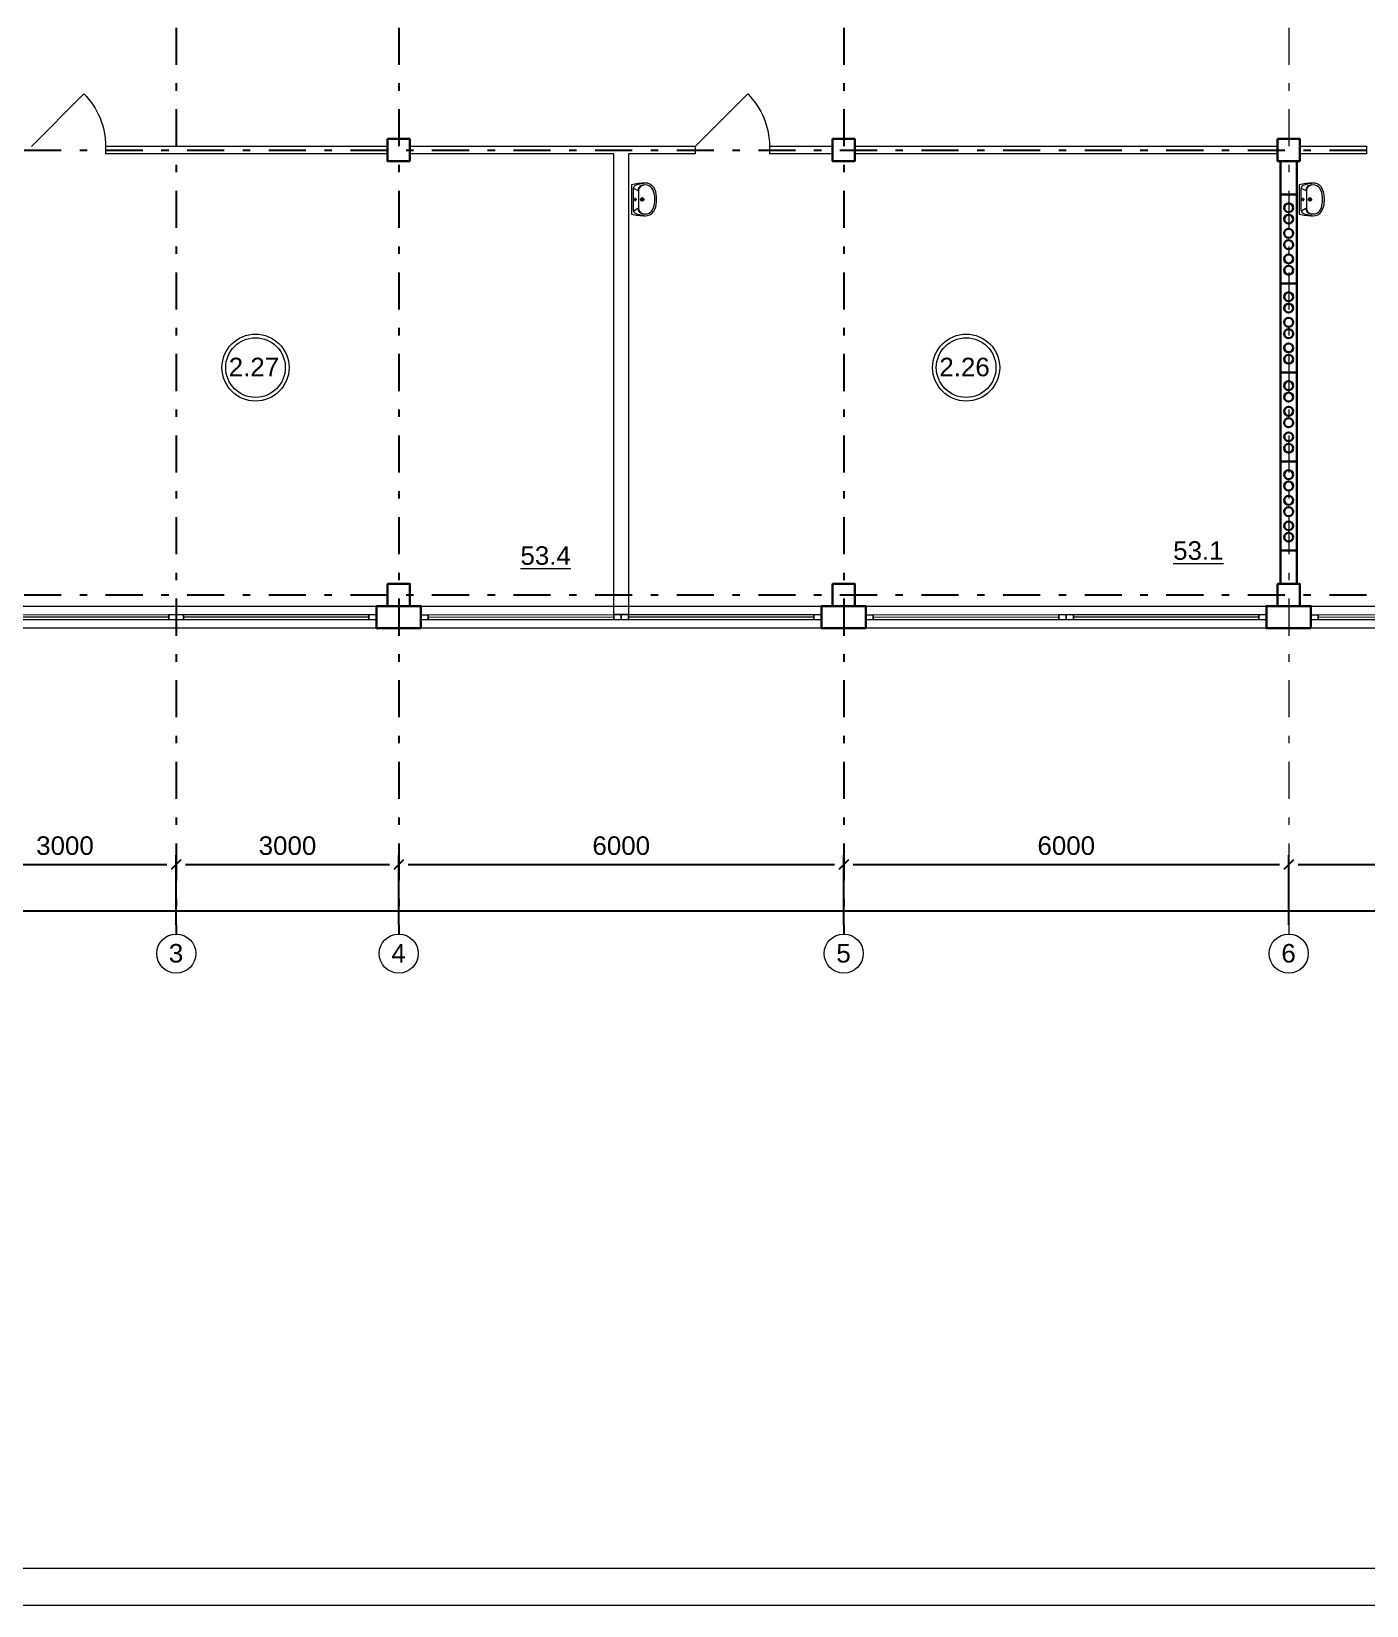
# Model space of a CAD drawing. Header units: metres. Extents: x -306 to 273, y -329 to 512.
# Drawn here: x 102.03 to 120.03, y 289.38 to 310.61 of the extents above; entities that cross this region are included whole.
import ezdxf
from ezdxf.enums import TextEntityAlignment as Align

# ---------------------------------------------------------------- set-up
doc = ezdxf.new("R2010")
doc.units = ezdxf.units.M
doc.header["$MEASUREMENT"] = 0
doc.linetypes.add('( Dashdot )', pattern=[1.001, 0.5, -0.25, 0.001, -0.25])
doc.layers.get('DEFPOINTS').update_dxf_attribs({"lineweight": 0})
doc.layers.add('Level 50', color=7, linetype='Continuous', lineweight=0)
doc.styles.add('Standard_0', font='arial.ttf')
doc.styles.add('Style-Arial', font='arial.ttf')
doc.dimstyles.get("Standard").update_dxf_attribs({"dimtxt": 0.00018, "dimasz": 0.00018, "dimexe": 0.0002, "dimexo": 0.0625, "dimgap": 9e-05, "dimtad": 0, "dimtih": 1, "dimtoh": 1, "dimdec": 4, "dimlfac": 1000, "dimzin": 0, "dimdsep": 46, "dimtxsty": 'Standard_0', "dimcen": 9e-05, "dimadec": 0, "dimazin": 0, "dimtfac": 1, "dimtdec": 4, "dimtofl": 0, "dimtmove": 0, "dimatfit": 0, "dimfxl": 0.01, "dimfxlon": 1, "dimtolj": 1, "dimtzin": 0, "dimarcsym": 0})

# ---------------------------------------------------------------- blocks, each defined once
blk = doc.blocks.new('*U1656')
at = {"color": 7, "linetype": 'Continuous', "lineweight": 0}
blk.add_line((1.25, 0), (-1.25, 0), dxfattribs=at)
at = {"color": 7, "linetype": 'Continuous', "lineweight": 13, "flags": 128}
for points in [[(-1.35, 0.035), (-1.25, 0.035), (-1.25, -0.035), (-1.35, -0.035), (-1.35, 0.035)], [(1.25, 0.035), (1.35, 0.035), (1.35, -0.035), (1.25, -0.035), (1.25, 0.035)]]:
    blk.add_lwpolyline(points, close=True, dxfattribs=at)
at = {"color": 7, "linetype": 'Continuous', "lineweight": 0, "flags": 128}
blk.add_lwpolyline([(-1.25, 0.035), (1.25, 0.035), (1.25, -0.035), (-1.25, -0.035), (-1.25, 0.035)], close=True, dxfattribs=at)
blk = doc.blocks.new('*U1657')
at = {"color": 7, "linetype": 'Continuous', "lineweight": 0}
blk.add_line((1.25, 0.001), (-1.25, -0.001), dxfattribs=at)
at = {"color": 7, "linetype": 'Continuous', "lineweight": 13, "flags": 128}
for points in [[(-1.35, 0.034), (-1.25, 0.034), (-1.25, -0.036), (-1.35, -0.036), (-1.35, 0.034)], [(1.25, 0.036), (1.35, 0.036), (1.35, -0.034), (1.25, -0.034), (1.25, 0.036)]]:
    blk.add_lwpolyline(points, close=True, dxfattribs=at)
at = {"color": 7, "linetype": 'Continuous', "lineweight": 0, "flags": 128}
blk.add_lwpolyline([(-1.25, 0.034), (1.25, 0.036), (1.25, -0.034), (-1.25, -0.036), (-1.25, 0.034)], close=True, dxfattribs=at)
blk = doc.blocks.new('*U1655')
at = {"color": 7, "linetype": 'Continuous', "lineweight": 30, "flags": 128}
blk.add_lwpolyline([(-0.11, -0.6), (-0.11, 0.6), (0.11, 0.6), (0.11, -0.6), (-0.11, -0.6)], close=True, dxfattribs=at)
at = {"color": 7, "linetype": 'Continuous', "lineweight": 30}
for centre in [(0, 0.421), (0, 0.268), (0, 0.077), (0, -0.077), (0, -0.268), (0, -0.421)]:
    blk.add_circle(centre, 0.06, dxfattribs=at)
blk = doc.blocks.new('*U1662')
at = {"color": 7, "linetype": 'Continuous', "lineweight": 0, "flags": 128}
blk.add_lwpolyline([(42.05, 29.7), (42.05, -29.7), (-42.05, -29.7), (-42.05, 29.7), (42.05, 29.7)], close=True, dxfattribs=at)
at = {"layer": 'Level 50', "color": 7, "linetype": 'Continuous', "lineweight": 13}
blk.add_line((41.55, -29.2), (-41.25, -29.2), dxfattribs=at)
blk = doc.blocks.new('_Oblique-1')
at = {"color": 0, "linetype": 'ByBlock', "lineweight": -2}
blk.add_line((0.5, 0.5), (-0.5, -0.5), dxfattribs=at)
blk = doc.blocks.new('*D2567')
at = {"color": 0, "linetype": 'Continuous', "lineweight": -2, "transparency": 16777216}
for p, q in [((94.98, 298.561), (94.98, 298.872)), ((95.105, 298.747), (160.855, 298.747)), ((160.98, 298.561), (160.98, 298.872))]:
    blk.add_line(p, q, dxfattribs=at)
at = {"layer": 'DEFPOINTS', "color": 0, "linetype": 'Continuous', "lineweight": 0, "transparency": 16777216}
for p in [(160.98, 298.747), (94.98, 298.436), (160.98, 298.436)]:
    blk.add_point(p, dxfattribs=at)
at = {"color": 0, "linetype": 'Continuous', "lineweight": -2, "transparency": 16777216, "xscale": 0.125, "yscale": 0.125, "zscale": 0.125, "rotation": 180}
blk.add_blockref('_Oblique-1', (94.98, 298.747), dxfattribs=at)
at = {"color": 0, "linetype": 'Continuous', "lineweight": -2, "transparency": 16777216, "xscale": 0.125, "yscale": 0.125, "zscale": 0.125}
blk.add_blockref('_Oblique-1', (160.98, 298.747), dxfattribs=at)
at = {"color": 0, "linetype": 'Continuous', "lineweight": 0, "transparency": 16777216, "insert": (127.98, 299), "char_height": 0.25, "attachment_point": 5, "style": 'Style-Arial'}
blk.add_mtext('\\A1;66000', dxfattribs=at)
blk = doc.blocks.new('*U1732')
at = {"color": 7, "linetype": 'Continuous', "lineweight": 13}
for radius in [0.452, 0.402]:
    blk.add_circle((0, 0), radius, dxfattribs=at)
at = {"color": 7, "linetype": 'Continuous', "lineweight": 13, "style": 'Style-Arial'}
blk.add_text('2.26', height=0.25, dxfattribs=at).set_placement((-0.361, 0.133), align=Align.TOP_LEFT)
blk = doc.blocks.new('*U1733')
at = {"color": 7, "linetype": 'Continuous', "lineweight": 13}
for radius in [0.452, 0.402]:
    blk.add_circle((0, 0), radius, dxfattribs=at)
at = {"color": 7, "linetype": 'Continuous', "lineweight": 13, "style": 'Style-Arial'}
blk.add_text('2.27', height=0.25, dxfattribs=at).set_placement((-0.361, 0.133), align=Align.TOP_LEFT)
blk = doc.blocks.new('ум9')
at = {"color": 252, "lineweight": 13}
for p, q in [((0.317, 0), (-0.317, 0)), ((-0.237, -0.059), (-0.19, -0.143)), ((0.228, -0.039), (-0.228, -0.039)), ((0.185, -0.156), (-0.171, -0.156)), ((0.046, -0.234), (-0.046, -0.234)), ((0.035, -0.08), (-0.035, -0.08)), ((0, -0.115), (0, -0.045)), ((0, -0.189), (0, -0.28)), ((0.237, -0.059), (0.19, -0.143))]:
    blk.add_line(p, q, dxfattribs=at)
for centre, radius in [((0, -0.234), 0.0351), ((0, -0.08), 0.0221), ((0, -0.234), 0.0221)]:
    blk.add_circle(centre, radius, dxfattribs=at)
for centre, radius, start, end in [((1.163, -0.334), 1.518, 167.3206, 178.6525), ((-0.135, -0.304), 0.22, 178.312, 234.1043), ((-0.355, -0.298), 0.00065, 358.312, 358.6525), ((0.089, -0.267), 0.429, 154.5977, 180.3349), ((-0.317, -0.001), 0.00065, 90, 167.3206), ((-0.135, -0.303), 0.18, 141.0504, 245.2718), ((-0.228, -0.117), 0.078, 90, 154.5977), ((-0.135, -0.303), 0.193, 141.0504, 147.7493), ((-0.181, -0.302), 0.159, 98.7111, 129.9424), ((-0.181, -0.302), 0.146, 86.1548, 129.9424), ((0.181, -0.302), 0.146, 50.0576, 93.8452), ((0.181, -0.302), 0.159, 50.0576, 81.2889), ((0.135, -0.303), 0.18, 294.7282, 38.9496), ((0.228, -0.117), 0.078, 25.4023, 90), ((0.135, -0.304), 0.22, 305.8957, 1.688), ((0.135, -0.303), 0.193, 32.2507, 38.9496), ((-0.089, -0.267), 0.429, 359.6651, 25.4023), ((0.317, -0.001), 0.00065, 12.6794, 90), ((-1.163, -0.334), 1.518, 1.3475, 12.6794), ((0.355, -0.298), 0.00065, 181.3475, 181.688), ((-0.035, -0.093), 0.452, 239.6448, 267.5368), ((-0.035, -0.093), 0.413, 244.8898, 267.5368), ((0, 0.104), 0.65, 265.1692, 274.8308), ((0, 0.104), 0.611, 265.1692, 274.8308), ((0.035, -0.093), 0.413, 272.4632, 300.3552), ((0.035, -0.093), 0.452, 272.4632, 300.3552)]:
    blk.add_arc(centre, radius, start, end, dxfattribs=at)
blk = doc.blocks.new('*U1888')
at = {"color": 7, "lineweight": 13}
blk.add_line((-0.5, 0.354), (0.207, -0.354), dxfattribs=at)
at = {"color": 7, "lineweight": 0}
blk.add_arc((-0.5, 0.354), 1, 315, 360, dxfattribs=at)
blk = doc.blocks.new('*D2371')
at = {"color": 0, "linetype": 'Continuous', "lineweight": -2, "transparency": 16777216}
for p, q in [((100.98, 298.561), (100.98, 299.499)), ((101.105, 299.374), (103.855, 299.374)), ((103.98, 298.561), (103.98, 299.499))]:
    blk.add_line(p, q, dxfattribs=at)
at = {"layer": 'DEFPOINTS', "color": 0, "linetype": 'Continuous', "lineweight": 0, "transparency": 16777216}
for p in [(103.98, 299.374), (100.98, 298.436), (103.98, 298.436)]:
    blk.add_point(p, dxfattribs=at)
at = {"color": 0, "linetype": 'Continuous', "lineweight": -2, "transparency": 16777216, "xscale": 0.125, "yscale": 0.125, "zscale": 0.125, "rotation": 180}
blk.add_blockref('_Oblique-1', (100.98, 299.374), dxfattribs=at)
at = {"color": 0, "linetype": 'Continuous', "lineweight": -2, "transparency": 16777216, "xscale": 0.125, "yscale": 0.125, "zscale": 0.125}
blk.add_blockref('_Oblique-1', (103.98, 299.374), dxfattribs=at)
at = {"color": 0, "linetype": 'Continuous', "lineweight": 0, "transparency": 16777216, "insert": (102.48, 299.627), "char_height": 0.25, "attachment_point": 5, "style": 'Style-Arial'}
blk.add_mtext('\\A1;3000', dxfattribs=at)
blk = doc.blocks.new('*D2372')
at = {"color": 0, "linetype": 'Continuous', "lineweight": -2, "transparency": 16777216}
for p, q in [((103.98, 298.561), (103.98, 299.499)), ((104.105, 299.374), (106.855, 299.374)), ((106.98, 298.561), (106.98, 299.499))]:
    blk.add_line(p, q, dxfattribs=at)
at = {"layer": 'DEFPOINTS', "color": 0, "linetype": 'Continuous', "lineweight": 0, "transparency": 16777216}
for p in [(106.98, 299.374), (103.98, 298.436), (106.98, 298.436)]:
    blk.add_point(p, dxfattribs=at)
at = {"color": 0, "linetype": 'Continuous', "lineweight": -2, "transparency": 16777216, "xscale": 0.125, "yscale": 0.125, "zscale": 0.125, "rotation": 180}
blk.add_blockref('_Oblique-1', (103.98, 299.374), dxfattribs=at)
at = {"color": 0, "linetype": 'Continuous', "lineweight": -2, "transparency": 16777216, "xscale": 0.125, "yscale": 0.125, "zscale": 0.125}
blk.add_blockref('_Oblique-1', (106.98, 299.374), dxfattribs=at)
at = {"color": 0, "linetype": 'Continuous', "lineweight": 0, "transparency": 16777216, "insert": (105.48, 299.627), "char_height": 0.25, "attachment_point": 5, "style": 'Style-Arial'}
blk.add_mtext('\\A1;3000', dxfattribs=at)
blk = doc.blocks.new('*D2373')
at = {"color": 0, "linetype": 'Continuous', "lineweight": -2, "transparency": 16777216}
for p, q in [((106.98, 298.561), (106.98, 299.499)), ((107.105, 299.374), (112.855, 299.374)), ((112.98, 298.561), (112.98, 299.499))]:
    blk.add_line(p, q, dxfattribs=at)
at = {"layer": 'DEFPOINTS', "color": 0, "linetype": 'Continuous', "lineweight": 0, "transparency": 16777216}
for p in [(112.98, 299.374), (106.98, 298.436), (112.98, 298.436)]:
    blk.add_point(p, dxfattribs=at)
at = {"color": 0, "linetype": 'Continuous', "lineweight": -2, "transparency": 16777216, "xscale": 0.125, "yscale": 0.125, "zscale": 0.125, "rotation": 180}
blk.add_blockref('_Oblique-1', (106.98, 299.374), dxfattribs=at)
at = {"color": 0, "linetype": 'Continuous', "lineweight": -2, "transparency": 16777216, "xscale": 0.125, "yscale": 0.125, "zscale": 0.125}
blk.add_blockref('_Oblique-1', (112.98, 299.374), dxfattribs=at)
at = {"color": 0, "linetype": 'Continuous', "lineweight": 0, "transparency": 16777216, "insert": (109.98, 299.627), "char_height": 0.25, "attachment_point": 5, "style": 'Style-Arial'}
blk.add_mtext('\\A1;6000', dxfattribs=at)
blk = doc.blocks.new('*D2356')
at = {"color": 0, "linetype": 'Continuous', "lineweight": -2, "transparency": 16777216}
for p, q in [((112.98, 298.561), (112.98, 299.499)), ((113.105, 299.374), (118.855, 299.374)), ((118.98, 298.561), (118.98, 299.499))]:
    blk.add_line(p, q, dxfattribs=at)
at = {"layer": 'DEFPOINTS', "color": 0, "linetype": 'Continuous', "lineweight": 0, "transparency": 16777216}
for p in [(118.98, 299.374), (112.98, 298.436), (118.98, 298.436)]:
    blk.add_point(p, dxfattribs=at)
at = {"color": 0, "linetype": 'Continuous', "lineweight": -2, "transparency": 16777216, "xscale": 0.125, "yscale": 0.125, "zscale": 0.125, "rotation": 180}
blk.add_blockref('_Oblique-1', (112.98, 299.374), dxfattribs=at)
at = {"color": 0, "linetype": 'Continuous', "lineweight": -2, "transparency": 16777216, "xscale": 0.125, "yscale": 0.125, "zscale": 0.125}
blk.add_blockref('_Oblique-1', (118.98, 299.374), dxfattribs=at)
at = {"color": 0, "linetype": 'Continuous', "lineweight": 0, "transparency": 16777216, "insert": (115.98, 299.627), "char_height": 0.25, "attachment_point": 5, "style": 'Style-Arial'}
blk.add_mtext('\\A1;6000', dxfattribs=at)
blk = doc.blocks.new('*D2357')
at = {"color": 0, "linetype": 'Continuous', "lineweight": -2, "transparency": 16777216}
for p, q in [((118.98, 298.561), (118.98, 299.499)), ((119.105, 299.374), (124.855, 299.374)), ((124.98, 298.561), (124.98, 299.499))]:
    blk.add_line(p, q, dxfattribs=at)
at = {"layer": 'DEFPOINTS', "color": 0, "linetype": 'Continuous', "lineweight": 0, "transparency": 16777216}
for p in [(124.98, 299.374), (118.98, 298.436), (124.98, 298.436)]:
    blk.add_point(p, dxfattribs=at)
at = {"color": 0, "linetype": 'Continuous', "lineweight": -2, "transparency": 16777216, "xscale": 0.125, "yscale": 0.125, "zscale": 0.125, "rotation": 180}
blk.add_blockref('_Oblique-1', (118.98, 299.374), dxfattribs=at)
at = {"color": 0, "linetype": 'Continuous', "lineweight": -2, "transparency": 16777216, "xscale": 0.125, "yscale": 0.125, "zscale": 0.125}
blk.add_blockref('_Oblique-1', (124.98, 299.374), dxfattribs=at)
at = {"color": 0, "linetype": 'Continuous', "lineweight": 0, "transparency": 16777216, "insert": (121.98, 299.627), "char_height": 0.25, "attachment_point": 5, "style": 'Style-Arial'}
blk.add_mtext('\\A1;6000', dxfattribs=at)

msp = doc.modelspace()

# ---------------------------------------------------------------- linework, layer by layer
at = {"color": 1, "linetype": '( Dashdot )'}
for p, q in [((103.97987428, 346.95949373), (103.97987428, 298.43607877)), ((106.97987428, 346.95949373), (106.97987428, 298.43607877)), ((112.97987428, 346.95949373), (112.97987428, 298.43607877)), ((92.02828637, 309.00949373), (163.92828637, 309.00949373)), ((92.02828637, 303.00949373), (163.92828637, 303.00949373))]:
    msp.add_line(p, q, dxfattribs=at)
at = {"color": 1, "linetype": '( Dashdot )', "lineweight": 0}
msp.add_line((118.97987428, 346.95949373), (118.97987428, 298.43607877), dxfattribs=at)
at = {"color": 7, "linetype": 'Continuous', "lineweight": 13}
for p, q in [((103.02828637, 309.05949373), (103.02828637, 308.95949373)), ((110.97828637, 309.05949373), (110.97828637, 308.95949373)), ((111.97828637, 309.05949373), (111.97828637, 308.95949373)), ((120.02828637, 309.05949373), (120.02828637, 308.95949373))]:
    msp.add_line(p, q, dxfattribs=at)
at = {"color": 7, "linetype": 'Continuous', "lineweight": 30, "flags": 128}
for points in [[(106.82828637, 309.15949373), (106.82828637, 308.85949373), (107.12828637, 308.85949373), (107.12828637, 309.15949373), (106.82828637, 309.15949373)], [(112.82828637, 309.15949373), (112.82828637, 308.85949373), (113.12828637, 308.85949373), (113.12828637, 309.15949373), (112.82828637, 309.15949373)], [(118.82828637, 309.15949373), (118.82828637, 308.85949373), (119.12828637, 308.85949373), (119.12828637, 309.15949373), (118.82828637, 309.15949373)], [(118.86828637, 308.40949373), (119.08828637, 308.40949373), (119.08828637, 308.85949373), (118.86828637, 308.85949373), (118.86828637, 308.40949373)], [(118.86828637, 303.60949373), (119.08828637, 303.60949373), (119.08828637, 303.15949373), (118.86828637, 303.15949373), (118.86828637, 303.60949373)], [(106.82828637, 303.15949373), (106.82828637, 302.85949373), (107.12828637, 302.85949373), (107.12828637, 303.15949373), (106.82828637, 303.15949373)], [(112.82828637, 303.15949373), (112.82828637, 302.85949373), (113.12828637, 302.85949373), (113.12828637, 303.15949373), (112.82828637, 303.15949373)], [(118.82828637, 303.15949373), (118.82828637, 302.85949373), (119.12828637, 302.85949373), (119.12828637, 303.15949373), (118.82828637, 303.15949373)], [(107.27828637, 302.55949373), (106.67828637, 302.55949373), (106.67828637, 302.85949373), (107.27828637, 302.85949373), (107.27828637, 302.55949373)], [(113.27828637, 302.55949373), (112.67828637, 302.55949373), (112.67828637, 302.85949373), (113.27828637, 302.85949373), (113.27828637, 302.55949373)], [(119.27828637, 302.55949373), (118.67828637, 302.55949373), (118.67828637, 302.85949373), (119.27828637, 302.85949373), (119.27828637, 302.55949373)]]:
    msp.add_lwpolyline(points, close=True, dxfattribs=at)
at = {"color": 7, "linetype": 'Continuous', "lineweight": 13, "flags": 128}
for points in [[(103.02828637, 309.05949373), (106.82828637, 309.05949373), (106.82828637, 308.95949373), (103.02828637, 308.95949373)], [(107.12828637, 309.05949373), (110.97828637, 309.05949373)], [(109.87828637, 308.95949373), (107.12828637, 308.95949373)], [(110.07828637, 308.95949373), (110.07828637, 302.74449373), (109.87828637, 302.74449373), (109.87828637, 308.95949373)], [(110.97828637, 308.95949373), (110.07828637, 308.95949373)], [(111.97828637, 309.05949373), (112.82828637, 309.05949373), (112.82828637, 308.95949373), (111.97828637, 308.95949373)], [(120.02828637, 308.95949373), (119.12828637, 308.95949373), (119.12828637, 309.05949373), (120.02828637, 309.05949373)]]:
    msp.add_lwpolyline(points, dxfattribs=at)
msp.add_lwpolyline([(113.12828637, 309.05949373), (118.82828637, 309.05949373), (118.82828637, 308.95949373), (113.12828637, 308.95949373), (113.12828637, 309.05949373)], close=True, dxfattribs=at)
at = {"color": 7, "linetype": 'Continuous', "lineweight": 0, "flags": 128}
for points in [[(101.27828637, 302.85949373), (106.67828637, 302.85949373), (106.67828637, 302.55949373), (101.27828637, 302.55949373), (101.27828637, 302.85949373)], [(107.27828637, 302.85949373), (112.67828637, 302.85949373), (112.67828637, 302.55949373), (107.27828637, 302.55949373), (107.27828637, 302.85949373)], [(113.27828637, 302.85949373), (118.67828637, 302.85949373), (118.67828637, 302.55949373), (113.27828637, 302.55949373), (113.27828637, 302.85949373)], [(119.27828637, 302.85949373), (124.67828637, 302.85949373), (124.67828637, 302.55949373), (119.27828637, 302.55949373), (119.27828637, 302.85949373)]]:
    msp.add_lwpolyline(points, close=True, dxfattribs=at)
at = {"color": 7, "linetype": 'Continuous', "lineweight": 13}
for centre in [(103.97987428, 298.17272333), (106.97987428, 298.17272333), (112.97987428, 298.17272333), (118.97987428, 298.17272333)]:
    msp.add_circle(centre, 0.26335544, dxfattribs=at)

# ---------------------------------------------------------------- block references
at = {"color": 7, "lineweight": 13, "extrusion": (0, 0, -1), "rotation": 180}
for p in [(-102.52823976, 309.41302113), (-111.47823976, 309.41302113)]:
    msp.add_blockref('*U1888', p, dxfattribs=at)
at = {"color": 252, "lineweight": 13, "xscale": 0.6221590909090893, "yscale": 0.6221590909090893, "zscale": 0.6221590909090893, "rotation": 90}
for p in [(110.11685099, 308.34345198), (119.12028932, 308.34345198)]:
    msp.add_blockref('ум9', p, dxfattribs=at)
at = {"color": 7, "linetype": 'Continuous', "lineweight": 30}
for p in [(118.97823976, 307.80953469), (118.97823976, 306.60953469), (118.97823976, 305.40953469), (118.97823976, 304.20953469)]:
    msp.add_blockref('*U1655', p, dxfattribs=at)
at = {"color": 7, "linetype": 'Continuous', "lineweight": 13}
for name, p in [('*U1733', (105.048827, 306.07541868)), ('*U1732', (114.6301851, 306.07541868)), ('*U1657', (102.62823976, 302.70843469)), ('*U1656', (105.32823976, 302.70953469)), ('*U1657', (108.62823976, 302.70843469)), ('*U1656', (111.32823976, 302.70953469)), ('*U1657', (114.62823976, 302.70843469)), ('*U1656', (117.32823976, 302.70953469)), ('*U1657', (120.62823976, 302.70843469))]:
    msp.add_blockref(name, p, dxfattribs=at)
at = {"layer": 'Level 50', "color": 7, "linetype": 'Continuous', "lineweight": 13}
msp.add_blockref('*U1662', (127.82986233, 319.08055446), dxfattribs=at)

# ---------------------------------------------------------------- texts
at = {"color": 7, "linetype": 'Continuous', "lineweight": 13, "style": 'Style-Arial'}
for s, p in [('%%u53.4%%U', (108.62083567, 303.66602828)), ('%%u53.1%%U', (117.42160538, 303.73320238))]:
    msp.add_text(s, height=0.25, dxfattribs=at).set_placement(p, align=Align.TOP_LEFT)
at = {"color": 7, "linetype": 'Continuous', "lineweight": 30, "style": 'Style-Arial'}
for s, p in [('3', (103.88018146, 298.30198596)), ('4', (106.88018146, 298.30198596)), ('5', (112.88018146, 298.30198596)), ('6', (118.88018146, 298.30198596))]:
    msp.add_text(s, height=0.25, dxfattribs=at).set_placement(p, align=Align.TOP_LEFT)

# ---------------------------------------------------------------- dimensions: what is measured, and where the dimension line sits
at = {"color": 5, "linetype": 'Continuous', "lineweight": 0}
for base, p1, p2, picture, middle in [((103.97987428, 299.37413048), (100.97987428, 298.43607877), (103.97987428, 298.43607877), '*D2371', (102.47987428, 299.62685899)), ((106.97987428, 299.37413048), (103.97987428, 298.43607877), (106.97987428, 298.43607877), '*D2372', (105.47987428, 299.62685899)), ((112.97987428, 299.37413048), (106.97987428, 298.43607877), (112.97987428, 298.43607877), '*D2373', (109.97987428, 299.62677372)), ((118.97987428, 299.37413048), (112.97987428, 298.43607877), (118.97987428, 298.43607877), '*D2356', (115.97987428, 299.62677372)), ((124.97987428, 299.37413048), (118.97987428, 298.43607877), (124.97987428, 298.43607877), '*D2357', (121.97987428, 299.62677372)), ((160.9798742792, 298.747006244), (94.9798742792, 298.4360787709), (160.9798742792, 298.4360787709), '*D2567', (127.9798742792, 298.9996494909))]:
    dim = msp.add_linear_dim(base=base, p1=p1, p2=p2, dimstyle='Standard', override={"dimtxt": 0.25, "dimasz": 0.125, "dimexe": 0.125, "dimexo": 0.125, "dimgap": 0.125, "dimtad": 1, "dimtih": 0, "dimtoh": 0, "dimzin": 11, "dimtxsty": 'Style-Arial', "dimblk": '_Oblique-1', "dimfxlon": 0, "dimfrac": 2, "dimtzin": 11}, dxfattribs=at)
    dim.commit()
    dim.dimension.update_dxf_attribs({"geometry": picture, "text_midpoint": middle})

doc.saveas('drawing.dxf')
